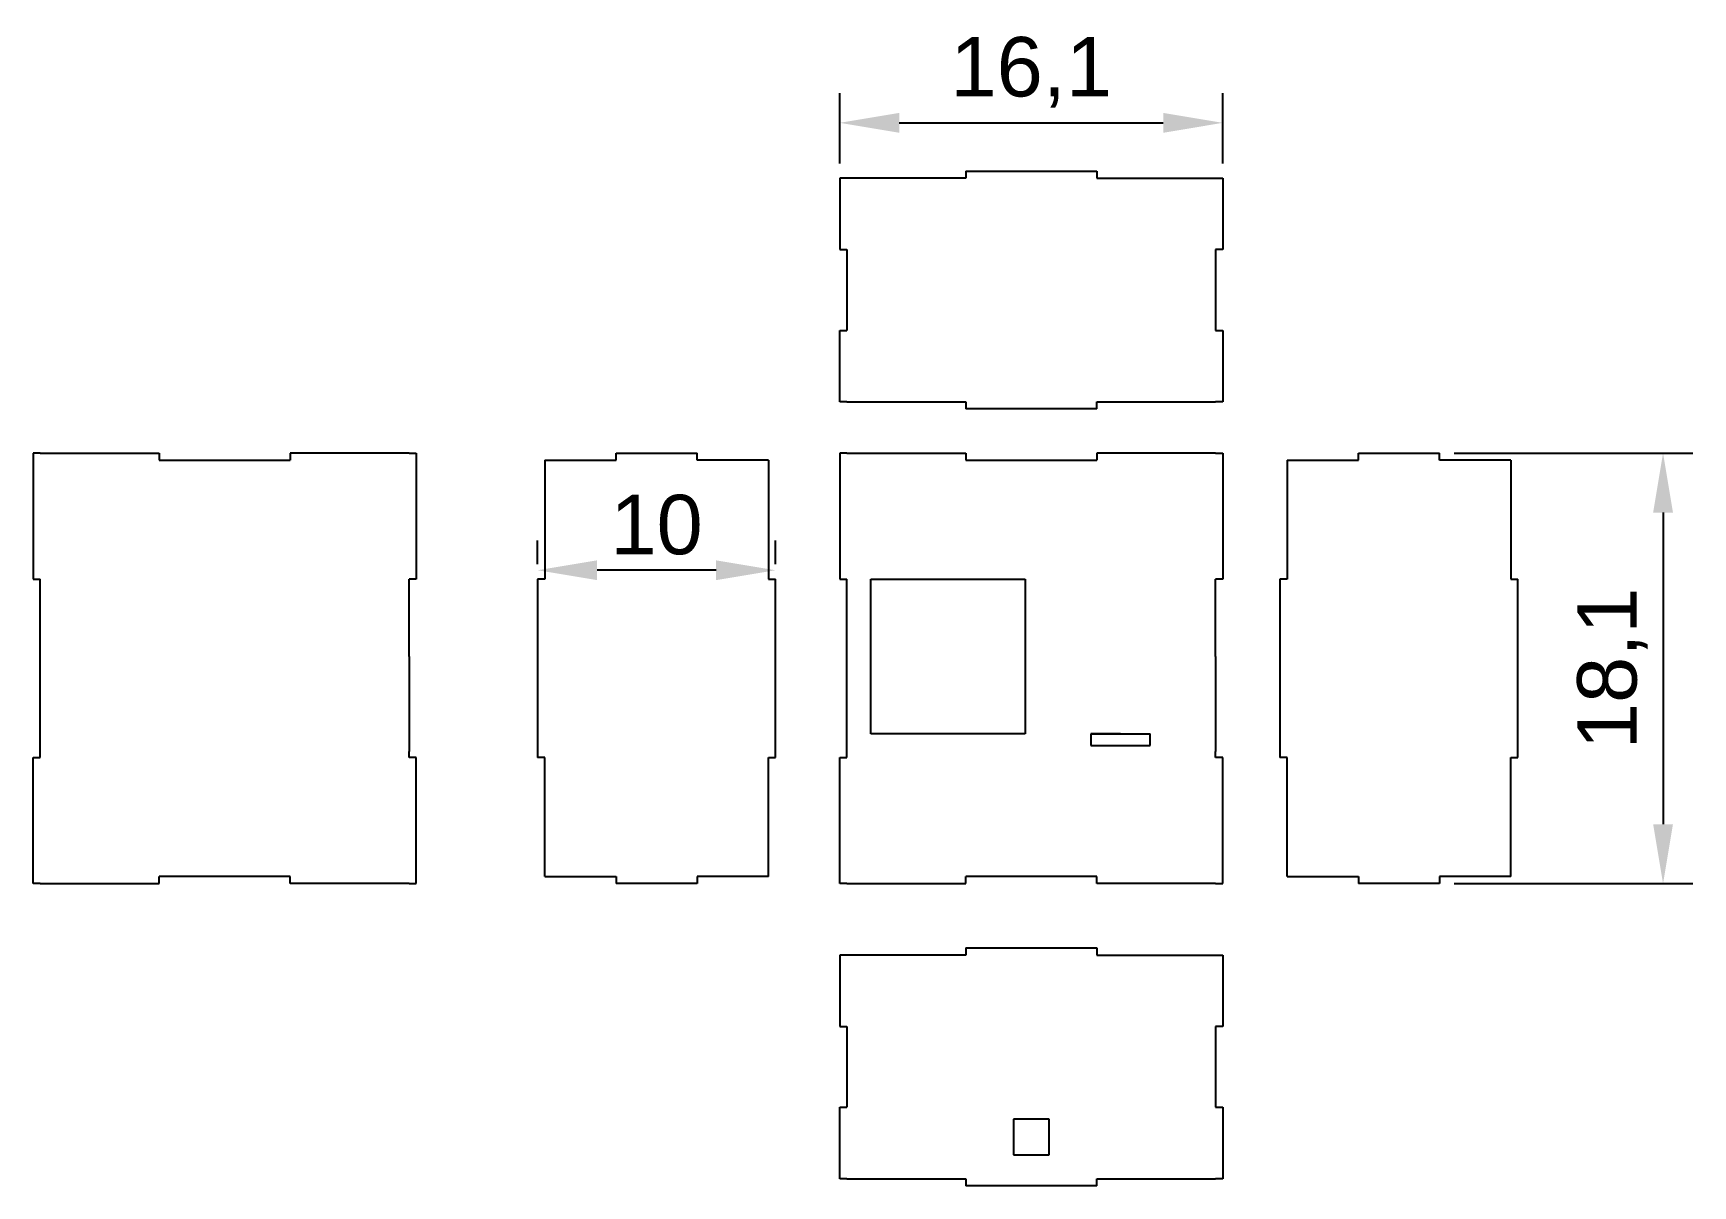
# Model space of a CAD drawing. Header units: millimetres. Extents: x 2280.5 to 2350.3, y 1618.1 to 1666.5.
import ezdxf

# ---------------------------------------------------------------- set-up
doc = ezdxf.new("R2010")
doc.units = ezdxf.units.MM
doc.styles.get("Standard").update_dxf_attribs({"font": 'arial.ttf'})
doc.dimstyles.new('ISO-25', dxfattribs={"dimtxt": 2.5, "dimasz": 2.5, "dimexe": 1.25, "dimexo": 0.625, "dimtad": 1, "dimtxsty": 'Standard', "dimcen": 2.5, "dimadec": 0, "dimazin": 0, "dimtfac": 1, "dimtmove": 0, "dimatfit": 3, "dimfxl": 1, "dimarcsym": 0})

# ---------------------------------------------------------------- blocks, each defined once
blk = doc.blocks.new('*D3')
at = {"color": 0, "lineweight": -2, "transparency": 16777216}
for p, q in [((2301.751, 1644.189), (2301.751, 1645.187)), ((2311.751, 1644.189), (2311.751, 1645.187)), ((2309.251, 1643.937), (2304.251, 1643.937))]:
    blk.add_line(p, q, dxfattribs=at)
at = {"color": 0, "transparency": 16777216}
for points in [[(2304.251, 1644.354), (2304.251, 1643.521), (2301.751, 1643.937)], [(2309.251, 1644.354), (2309.251, 1643.521), (2311.751, 1643.937)]]:
    blk.add_solid(points, dxfattribs=at)
at = {"layer": 'Defpoints', "color": 0, "transparency": 16777216}
for p in [(2301.751, 1643.937), (2301.751, 1643.564), (2311.751, 1643.564)]:
    blk.add_point(p, dxfattribs=at)
at = {"color": 0, "transparency": 16777216, "insert": (2306.751, 1645.839), "char_height": 2.5, "attachment_point": 5}
blk.add_mtext('10', dxfattribs=at)
blk = doc.blocks.new('*D4')
at = {"color": 0, "lineweight": -2, "transparency": 16777216}
for p, q in [((2314.451, 1661.04), (2314.451, 1663.992)), ((2330.551, 1661.04), (2330.551, 1663.992)), ((2316.951, 1662.742), (2328.051, 1662.742))]:
    blk.add_line(p, q, dxfattribs=at)
at = {"color": 0, "transparency": 16777216}
for points in [[(2316.951, 1663.159), (2316.951, 1662.325), (2314.451, 1662.742)], [(2328.051, 1663.159), (2328.051, 1662.325), (2330.551, 1662.742)]]:
    blk.add_solid(points, dxfattribs=at)
at = {"layer": 'Defpoints', "color": 0, "transparency": 16777216}
for p in [(2330.551, 1662.742), (2314.451, 1660.415), (2330.551, 1660.415)]:
    blk.add_point(p, dxfattribs=at)
at = {"color": 0, "transparency": 16777216, "insert": (2322.501, 1664.869), "char_height": 2.5, "attachment_point": 5}
blk.add_mtext('16,1', dxfattribs=at)
blk = doc.blocks.new('*D5')
at = {"color": 0, "lineweight": -2, "transparency": 16777216}
for p, q in [((2340.281, 1648.864), (2350.308, 1648.864)), ((2349.058, 1646.364), (2349.058, 1633.264)), ((2340.281, 1630.764), (2350.308, 1630.764))]:
    blk.add_line(p, q, dxfattribs=at)
at = {"color": 0, "transparency": 16777216}
for points in [[(2348.642, 1646.364), (2349.475, 1646.364), (2349.058, 1648.864)], [(2348.642, 1633.264), (2349.475, 1633.264), (2349.058, 1630.764)]]:
    blk.add_solid(points, dxfattribs=at)
at = {"layer": 'Defpoints', "color": 0, "transparency": 16777216}
for p in [(2339.656, 1648.864), (2339.656, 1630.764), (2349.058, 1630.764)]:
    blk.add_point(p, dxfattribs=at)
at = {"color": 0, "transparency": 16777216, "insert": (2346.931, 1639.814), "char_height": 2.5, "attachment_point": 5, "rotation": 90}
blk.add_mtext('18,1', dxfattribs=at)

msp = doc.modelspace()

# ---------------------------------------------------------------- linework, layer by layer
for p, q in [((2314.751, 1660.415), (2314.451, 1660.415)), ((2314.451, 1660.415), (2314.451, 1657.415)), ((2319.751, 1660.415), (2314.751, 1660.415)), ((2319.751, 1660.715), (2325.251, 1660.715)), ((2319.751, 1660.715), (2319.751, 1660.415)), ((2325.251, 1660.715), (2325.251, 1660.415)), ((2325.251, 1660.415), (2330.251, 1660.415)), ((2330.251, 1660.415), (2330.551, 1660.415)), ((2330.551, 1660.415), (2330.551, 1657.415)), ((2314.451, 1657.415), (2314.751, 1657.415)), ((2314.751, 1657.415), (2314.751, 1654.015)), ((2330.551, 1657.415), (2330.251, 1657.415)), ((2330.251, 1657.415), (2330.251, 1654.015)), ((2314.451, 1651.015), (2314.451, 1654.015)), ((2314.451, 1654.015), (2314.751, 1654.015)), ((2330.251, 1654.015), (2330.551, 1654.015)), ((2330.551, 1654.015), (2330.551, 1651.015)), ((2314.751, 1651.015), (2314.451, 1651.015)), ((2314.751, 1651.015), (2319.751, 1651.015)), ((2319.751, 1651.015), (2319.751, 1650.715)), ((2325.251, 1650.715), (2319.751, 1650.715)), ((2325.251, 1650.715), (2325.251, 1651.015)), ((2325.251, 1651.015), (2330.251, 1651.015)), ((2330.551, 1651.015), (2330.251, 1651.015)), ((2280.848, 1648.864), (2280.548, 1648.864)), ((2280.548, 1648.864), (2280.548, 1648.564)), ((2280.548, 1648.564), (2280.548, 1643.564)), ((2280.848, 1648.864), (2285.848, 1648.864)), ((2285.848, 1648.864), (2285.848, 1648.564)), ((2285.848, 1648.564), (2291.348, 1648.564)), ((2296.348, 1648.864), (2291.348, 1648.864)), ((2291.348, 1648.864), (2291.348, 1648.564)), ((2296.348, 1648.864), (2296.648, 1648.864)), ((2296.648, 1648.864), (2296.648, 1648.564)), ((2296.648, 1648.564), (2296.648, 1643.564)), ((2302.051, 1648.564), (2302.051, 1643.564)), ((2302.051, 1648.564), (2305.051, 1648.564)), ((2305.051, 1648.564), (2305.051, 1648.864)), ((2305.051, 1648.864), (2308.451, 1648.864)), ((2308.451, 1648.564), (2308.451, 1648.864)), ((2311.451, 1648.564), (2308.451, 1648.564)), ((2311.451, 1648.564), (2311.451, 1643.564)), ((2314.751, 1648.864), (2314.451, 1648.864)), ((2314.451, 1648.864), (2314.451, 1648.564)), ((2314.451, 1648.864), (2314.451, 1648.564)), ((2314.451, 1648.864), (2314.451, 1648.564)), ((2314.451, 1648.564), (2314.451, 1643.564)), ((2314.751, 1648.864), (2319.751, 1648.864)), ((2319.751, 1648.864), (2319.751, 1648.564)), ((2319.751, 1648.564), (2325.251, 1648.564)), ((2330.251, 1648.864), (2325.251, 1648.864)), ((2325.251, 1648.864), (2325.251, 1648.564)), ((2330.251, 1648.864), (2330.551, 1648.864)), ((2330.551, 1648.864), (2330.551, 1648.564)), ((2330.551, 1648.564), (2330.551, 1643.564)), ((2333.256, 1648.564), (2333.256, 1643.564)), ((2333.256, 1648.564), (2336.256, 1648.564)), ((2336.256, 1648.564), (2336.256, 1648.864)), ((2336.256, 1648.864), (2339.656, 1648.864)), ((2339.656, 1648.564), (2339.656, 1648.864)), ((2342.656, 1648.564), (2339.656, 1648.564)), ((2342.656, 1648.564), (2342.656, 1643.564)), ((2280.548, 1643.564), (2280.848, 1643.564)), ((2280.848, 1636.064), (2280.848, 1643.564)), ((2296.348, 1640.314), (2296.348, 1643.564)), ((2296.648, 1643.564), (2296.348, 1643.564)), ((2301.751, 1643.564), (2301.751, 1636.064)), ((2302.051, 1643.564), (2301.751, 1643.564)), ((2311.451, 1643.564), (2311.751, 1643.564)), ((2311.751, 1636.064), (2311.751, 1643.564)), ((2314.451, 1643.564), (2314.751, 1643.564)), ((2314.751, 1636.064), (2314.751, 1643.564)), ((2315.751, 1643.564), (2322.251, 1643.564)), ((2315.751, 1637.064), (2315.751, 1643.564)), ((2315.751, 1643.564), (2322.251, 1643.564)), ((2322.251, 1643.564), (2322.251, 1637.064)), ((2330.251, 1640.314), (2330.251, 1643.564)), ((2330.551, 1643.564), (2330.251, 1643.564)), ((2332.956, 1643.564), (2332.956, 1636.064)), ((2333.256, 1643.564), (2332.956, 1643.564)), ((2342.656, 1643.564), (2342.956, 1643.564)), ((2342.956, 1636.064), (2342.956, 1643.564)), ((2296.348, 1640.314), (2296.348, 1636.314)), ((2330.251, 1640.314), (2330.251, 1636.314)), ((2322.251, 1637.064), (2315.751, 1637.064)), ((2325.001, 1637.064), (2327.501, 1637.064)), ((2326.251, 1637.064), (2325.001, 1637.064)), ((2325.001, 1637.064), (2325.001, 1636.564)), ((2327.501, 1636.564), (2327.501, 1637.064)), ((2280.548, 1631.064), (2280.548, 1636.064)), ((2280.548, 1636.064), (2280.848, 1636.064)), ((2296.348, 1636.064), (2296.348, 1636.314)), ((2296.648, 1636.064), (2296.348, 1636.064)), ((2296.648, 1631.064), (2296.648, 1636.064)), ((2302.051, 1636.064), (2301.751, 1636.064)), ((2302.051, 1631.064), (2302.051, 1636.064)), ((2311.451, 1631.064), (2311.451, 1636.064)), ((2311.451, 1636.064), (2311.751, 1636.064)), ((2314.451, 1631.064), (2314.451, 1636.064)), ((2314.451, 1636.064), (2314.751, 1636.064)), ((2325.001, 1636.564), (2327.501, 1636.564)), ((2330.251, 1636.064), (2330.251, 1636.314)), ((2330.551, 1636.064), (2330.251, 1636.064)), ((2330.551, 1631.064), (2330.551, 1636.064)), ((2333.256, 1636.064), (2332.956, 1636.064)), ((2333.256, 1631.064), (2333.256, 1636.064)), ((2342.656, 1631.064), (2342.656, 1636.064)), ((2342.656, 1636.064), (2342.956, 1636.064)), ((2280.548, 1630.764), (2280.548, 1631.064)), ((2288.348, 1631.064), (2285.848, 1631.064)), ((2285.848, 1630.764), (2285.848, 1631.064)), ((2291.348, 1631.064), (2288.348, 1631.064)), ((2291.348, 1630.764), (2291.348, 1631.064)), ((2296.648, 1630.764), (2296.648, 1631.064)), ((2302.051, 1631.064), (2305.051, 1631.064)), ((2305.051, 1631.064), (2305.051, 1630.764)), ((2311.451, 1631.064), (2308.451, 1631.064)), ((2308.451, 1631.064), (2308.451, 1630.764)), ((2314.451, 1630.764), (2314.451, 1631.064)), ((2322.251, 1631.064), (2319.751, 1631.064)), ((2319.751, 1630.764), (2319.751, 1631.064)), ((2325.251, 1631.064), (2322.251, 1631.064)), ((2325.251, 1630.764), (2325.251, 1631.064)), ((2330.551, 1630.764), (2330.551, 1631.064)), ((2333.256, 1631.064), (2336.256, 1631.064)), ((2336.256, 1631.064), (2336.256, 1630.764)), ((2342.656, 1631.064), (2339.656, 1631.064)), ((2339.656, 1631.064), (2339.656, 1630.764)), ((2280.848, 1630.764), (2280.548, 1630.764)), ((2280.848, 1630.764), (2285.848, 1630.764)), ((2296.348, 1630.764), (2291.348, 1630.764)), ((2296.348, 1630.764), (2296.648, 1630.764)), ((2308.451, 1630.764), (2305.051, 1630.764)), ((2314.751, 1630.764), (2314.451, 1630.764)), ((2314.751, 1630.764), (2319.751, 1630.764)), ((2330.251, 1630.764), (2325.251, 1630.764)), ((2330.251, 1630.764), (2330.551, 1630.764)), ((2339.656, 1630.764), (2336.256, 1630.764)), ((2314.751, 1627.764), (2314.451, 1627.764)), ((2314.451, 1627.764), (2314.451, 1624.764)), ((2319.751, 1627.764), (2314.751, 1627.764)), ((2319.751, 1628.064), (2325.251, 1628.064)), ((2319.751, 1628.064), (2319.751, 1627.764)), ((2325.251, 1628.064), (2325.251, 1627.764)), ((2325.251, 1627.764), (2330.251, 1627.764)), ((2330.251, 1627.764), (2330.551, 1627.764)), ((2330.551, 1627.764), (2330.551, 1624.764)), ((2314.451, 1624.764), (2314.751, 1624.764)), ((2314.751, 1624.764), (2314.751, 1621.364)), ((2330.551, 1624.764), (2330.251, 1624.764)), ((2330.251, 1624.764), (2330.251, 1621.364)), ((2314.451, 1618.364), (2314.451, 1621.364)), ((2314.451, 1621.364), (2314.751, 1621.364)), ((2330.251, 1621.364), (2330.551, 1621.364)), ((2330.551, 1621.364), (2330.551, 1618.364)), ((2323.251, 1620.864), (2321.751, 1620.864)), ((2321.751, 1620.864), (2321.751, 1619.364)), ((2323.251, 1619.364), (2323.251, 1620.864)), ((2321.751, 1619.364), (2322.501, 1619.364)), ((2322.501, 1619.364), (2323.251, 1619.364)), ((2314.751, 1618.364), (2314.451, 1618.364)), ((2314.751, 1618.364), (2319.751, 1618.364)), ((2319.751, 1618.364), (2319.751, 1618.064)), ((2325.251, 1618.064), (2319.751, 1618.064)), ((2325.251, 1618.064), (2325.251, 1618.364)), ((2325.251, 1618.364), (2330.251, 1618.364)), ((2330.551, 1618.364), (2330.251, 1618.364))]:
    msp.add_line(p, q)

# ---------------------------------------------------------------- dimensions: what is measured, and where the dimension line sits
for base, p1, p2, picture, middle in [((2330.551, 1662.742), (2314.451, 1660.415), (2330.551, 1660.415), '*D4', (2322.501, 1664.869)), ((2301.751, 1643.937), (2311.751, 1643.564), (2301.751, 1643.564), '*D3', (2306.751, 1645.839))]:
    dim = msp.add_linear_dim(base=base, p1=p1, p2=p2, dimstyle='ISO-25')
    dim.commit()
    dim.dimension.update_dxf_attribs({"geometry": picture, "text_midpoint": middle})
dim = msp.add_linear_dim(base=(2349.058, 1630.764), p1=(2339.656, 1648.864), p2=(2339.656, 1630.764), angle=90, dimstyle='ISO-25')
dim.commit()
dim.dimension.update_dxf_attribs({"geometry": '*D5', "text_midpoint": (2346.931, 1639.814)})

doc.saveas('drawing.dxf')
